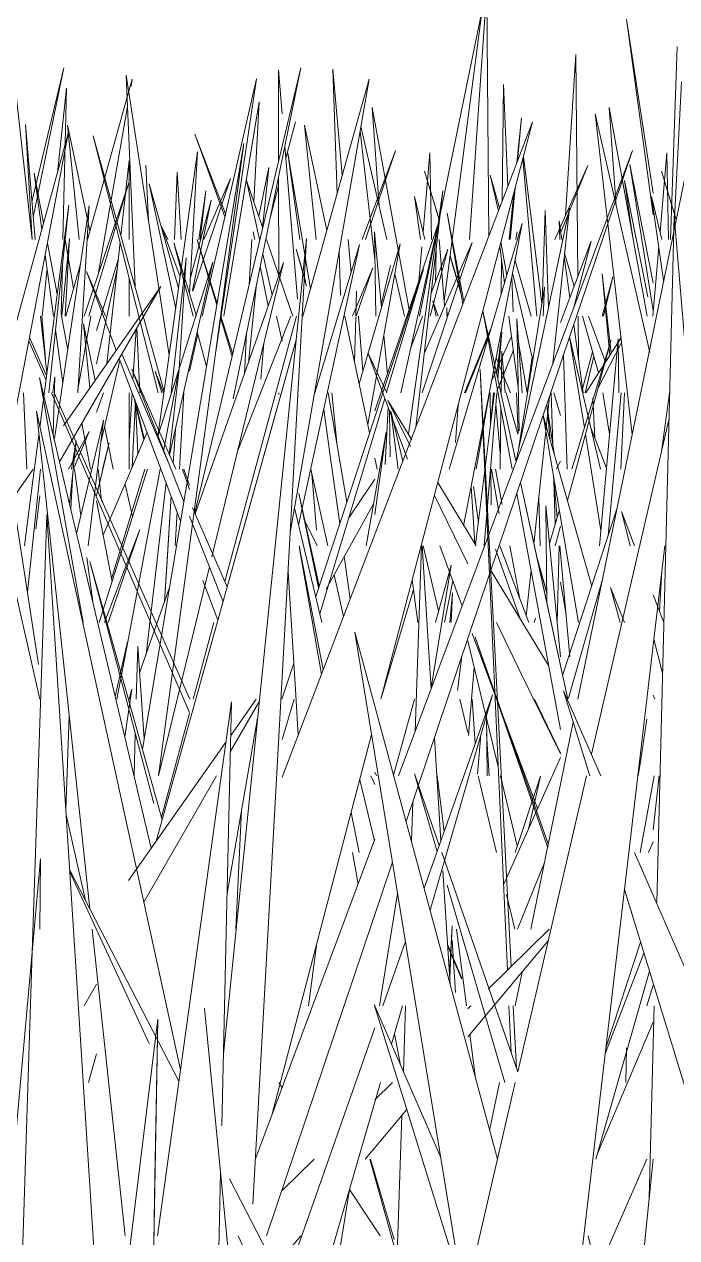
# Model space of a CAD drawing. Header units: millimetres. Extents: x -9575 to 27274, y -4387 to 11354.
# Drawn here: x -6169.52 to -6146.04, y 3072 to 3115.67 of the extents above; entities that cross this region are included whole.
import ezdxf

# ---------------------------------------------------------------- set-up
doc = ezdxf.new("R2010")
doc.units = ezdxf.units.MM
doc.layers.add('G-IMPT', color=8, linetype='Continuous', lineweight=9)

# ---------------------------------------------------------------- blocks, each defined once
blk = doc.blocks.new('Grass Array - 25_dwg-V14-North')
at = {"layer": 'G-IMPT'}
for p, q in [((-6153.49, 3107.931), (-6152.871, 3116.865)), ((-6152.798, 3108.05), (-6152.871, 3116.865)), ((-6165.528, 3106.217), (-6165.853, 3113.837)), ((-6164.302, 3103.758), (-6165.853, 3113.837)), ((-6160.364, 3114.024), (-6160.235, 3112.451)), ((-6160.364, 3114.024), (-6160.363, 3110.745)), ((-6158.072, 3110.235), (-6158.414, 3114.054)), ((-6158.26, 3109.559), (-6158.414, 3114.054)), ((-6161.065, 3112.881), (-6162.341, 3105.172)), ((-6162.341, 3105.172), (-6161.065, 3112.881)), ((-6161.065, 3112.881), (-6161.26, 3109.28)), ((-6164.484, 3102.449), (-6167.036, 3111.662)), ((-6164.702, 3102.413), (-6167.036, 3111.662)), ((-6162.3, 3108.739), (-6163.382, 3111.72)), ((-6162.276, 3108.844), (-6163.382, 3111.72)), ((-6160.139, 3111.288), (-6159.687, 3105.776)), ((-6165.747, 3110.767), (-6166.041, 3108.071)), ((-6165.747, 3110.767), (-6165.746, 3107.931)), ((-6165.046, 3108.593), (-6165.138, 3110.596)), ((-6164.012, 3110.346), (-6164.107, 3107.931)), ((-6164.012, 3110.346), (-6163.868, 3107.931)), ((-6161.082, 3108.761), (-6160.713, 3110.517)), ((-6160.941, 3108.35), (-6160.713, 3110.517)), ((-6147.722, 3110.619), (-6146.882, 3105.366)), ((-6147.722, 3110.619), (-6146.881, 3106.371)), ((-6167.365, 3105.172), (-6165.752, 3109.96)), ((-6167.192, 3105.172), (-6165.752, 3109.96)), ((-6164.069, 3105.43), (-6165.022, 3109.929)), ((-6163.965, 3106.177), (-6165.022, 3109.929)), ((-6163.449, 3106.068), (-6162.098, 3110.126)), ((-6163.054, 3107.931), (-6162.098, 3110.126)), ((-6160.363, 3110.195), (-6160.362, 3106.657)), ((-6152.41, 3109.068), (-6152.753, 3110.241)), ((-6152.455, 3108.95), (-6152.753, 3110.241)), ((-6163.54, 3106.559), (-6162.793, 3109.345)), ((-6163.461, 3106.093), (-6162.793, 3109.345)), ((-6149.899, 3109.059), (-6151.82, 3099.962)), ((-6150.884, 3105.634), (-6150.768, 3108.969)), ((-6150.656, 3105.472), (-6150.768, 3108.969)), ((-6149.899, 3109.059), (-6150.49, 3103.476)), ((-6150.246, 3107.931), (-6150.268, 3108.6)), ((-6150.174, 3107.931), (-6150.268, 3108.6)), ((-6161.222, 3107.931), (-6161.277, 3108.198)), ((-6156.667, 3105.462), (-6156.914, 3108.202)), ((-6156.87, 3105.172), (-6156.914, 3108.202)), ((-6156.897, 3101.76), (-6154.624, 3108.493)), ((-6155.968, 3102.413), (-6154.624, 3108.493)), ((-6166.068, 3107.826), (-6166.545, 3103.456)), ((-6161.333, 3107.931), (-6161.422, 3106.299)), ((-6157.757, 3106.728), (-6157.865, 3107.931)), ((-6157.464, 3102.736), (-6155.99, 3107.775)), ((-6157.153, 3101.267), (-6155.99, 3107.775)), ((-6155.196, 3102.413), (-6153.403, 3107.817)), ((-6155.119, 3103.843), (-6153.403, 3107.817)), ((-6152.23, 3106.366), (-6152.402, 3107.688)), ((-6152.152, 3106.629), (-6152.363, 3107.837)), ((-6149.111, 3107.862), (-6150.221, 3104.943)), ((-6149.111, 3107.862), (-6149.755, 3105.441)), ((-6159.384, 3106.394), (-6159.734, 3107.576)), ((-6159.363, 3106.246), (-6159.734, 3107.576)), ((-6158.136, 3105.919), (-6158.189, 3107.476)), ((-6154.909, 3105.172), (-6154.275, 3107.581)), ((-6154.874, 3105.989), (-6154.275, 3107.581)), ((-6149.881, 3105.836), (-6150.085, 3107.296)), ((-6149.729, 3106.236), (-6150.07, 3107.438)), ((-6160.736, 3105.536), (-6161.025, 3106.959)), ((-6156.333, 3106.985), (-6156.678, 3105.592)), ((-6151.27, 3105.172), (-6151.855, 3107.172)), ((-6165.745, 3106.546), (-6165.744, 3105.172)), ((-6151.214, 3103.577), (-6151.942, 3106.727)), ((-6161.454, 3103.489), (-6161.155, 3106.326)), ((-6157.586, 3105.172), (-6157.562, 3106.069)), ((-6151.716, 3100.451), (-6150.791, 3106.212)), ((-6150.838, 3105.172), (-6150.791, 3106.212)), ((-6154.814, 3105.724), (-6154.69, 3105.172)), ((-6154.814, 3105.724), (-6154.625, 3105.172)), ((-6154.625, 3105.172), (-6154.814, 3105.724)), ((-6157.629, 3103.521), (-6157.587, 3105.128)), ((-6157.331, 3103.189), (-6157.491, 3105.172)), ((-6155.61, 3104.032), (-6155.181, 3105.172)), ((-6151.742, 3102.614), (-6152.075, 3105.172)), ((-6151.593, 3102.413), (-6151.796, 3105.069)), ((-6151.707, 3101.036), (-6151.796, 3105.069)), ((-6148.847, 3103.127), (-6149.427, 3105.172)), ((-6148.597, 3103.515), (-6149.21, 3105.172)), ((-6167.154, 3102.584), (-6167.391, 3104.896)), ((-6166.97, 3102.848), (-6167.391, 3104.896)), ((-6165.608, 3102.877), (-6165.497, 3104.692)), ((-6165.365, 3102.413), (-6165.465, 3104.748)), ((-6153.676, 3102.413), (-6152.694, 3104.804)), ((-6153.639, 3102.413), (-6152.749, 3104.619)), ((-6149.402, 3102.413), (-6149.744, 3104.855)), ((-6161.516, 3104.56), (-6161.596, 3103.084)), ((-6156.451, 3103.08), (-6156.578, 3104.484)), ((-6151.415, 3102.413), (-6151.732, 3104.224)), ((-6149.36, 3101.143), (-6149.89, 3104.422)), ((-6148.775, 3099.654), (-6149.889, 3104.425)), ((-6149.308, 3102.413), (-6148.042, 3104.375)), ((-6148.874, 3102.569), (-6148.024, 3104.222)), ((-6148.812, 3096.895), (-6148.143, 3104.353)), ((-6148.115, 3102.413), (-6148.143, 3104.353)), ((-6152.335, 3103.907), (-6152.355, 3102.413)), ((-6152.355, 3102.413), (-6152.335, 3103.907)), ((-6152.335, 3103.907), (-6152.215, 3102.413)), ((-6149.984, 3099.654), (-6150.114, 3103.759)), ((-6165.743, 3102.413), (-6165.742, 3099.654)), ((-6165.742, 3100.666), (-6165.636, 3102.413)), ((-6165.641, 3099.725), (-6165.516, 3102.093)), ((-6165.434, 3100.212), (-6165.516, 3102.093)), ((-6160.361, 3102.413), (-6160.361, 3102.349)), ((-6152.742, 3101.259), (-6152.751, 3102.413)), ((-6150.618, 3102.266), (-6151.178, 3096.975)), ((-6150.499, 3100.544), (-6150.558, 3102.413)), ((-6150.221, 3101.588), (-6150.462, 3102.413)), ((-6156.533, 3099.833), (-6156.425, 3101.885)), ((-6156.349, 3100.105), (-6156.372, 3101.741)), ((-6153.903, 3101.973), (-6153.996, 3100.618)), ((-6152.362, 3101.867), (-6152.392, 3099.654)), ((-6152.392, 3099.654), (-6152.362, 3101.867)), ((-6166.313, 3099.654), (-6166.632, 3101.202)), ((-6148.763, 3097.45), (-6149.323, 3100.917)), ((-6150.374, 3099.654), (-6150.221, 3099.951)), ((-6166.736, 3098.51), (-6166.854, 3099.654)), ((-6159.171, 3099.493), (-6159.004, 3097.469)), ((-6152.718, 3098.378), (-6152.729, 3099.654)), ((-6150.407, 3097.682), (-6150.457, 3099.238)), ((-6150.946, 3096.895), (-6151.002, 3098.637)), ((-6150.337, 3094.136), (-6150.27, 3096.895)), ((-6151.28, 3096.011), (-6151.452, 3094.384)), ((-6150.018, 3094.433), (-6150.221, 3095.59))]:
    blk.add_line(p, q, dxfattribs=at)
blk = doc.blocks.new('Grass Array - Grass Array-440235-North')
blk.add_blockref('Grass Array - 25_dwg-V14-North', (0, 0))
blk = doc.blocks.new('Grass Array - 25_dwg-V33-North')
at = {"layer": 'G-IMPT'}
for p, q in [((-6152.926, 3099.764), (-6152.998, 3101.162)), ((-6152.943, 3099.654), (-6153.009, 3101.1))]:
    blk.add_line(p, q, dxfattribs=at)
blk = doc.blocks.new('Grass Array - 25_dwg-V35-North')
at = {"layer": 'G-IMPT'}
for p, q in [((-7321.326, 3099.764), (-7321.398, 3101.162)), ((-7321.343, 3099.654), (-7321.409, 3101.1))]:
    blk.add_line(p, q, dxfattribs=at)
blk = doc.blocks.new('Grass Array - Grass Array-440908-North')
for name, p in [('Grass Array - 25_dwg-V33-North', (0, 0)), ('Grass Array - 25_dwg-V35-North', (1168.4, 0)), ('Grass Array - 25_dwg-V35-North', (1168.4, 0))]:
    blk.add_blockref(name, p)
blk = doc.blocks.new('Grass Array - 25_dwg-V39-North')
at = {"layer": 'G-IMPT'}
for p, q in [((-6151.786, 3110.702), (-6151.623, 3112.304)), ((-6151.766, 3110.754), (-6151.623, 3112.304)), ((-6152.043, 3108.162), (-6151.895, 3109.62)), ((-6152.025, 3107.931), (-6151.856, 3109.77)), ((-6153.801, 3105.991), (-6154.194, 3107.312)), ((-6153.824, 3106.123), (-6154.19, 3107.339))]:
    blk.add_line(p, q, dxfattribs=at)
blk = doc.blocks.new('Grass Array - 25_dwg-V43-North')
at = {"layer": 'G-IMPT'}
for p, q in [((-6151.786, 3110.702), (-6151.623, 3112.304)), ((-6151.766, 3110.754), (-6151.623, 3112.304)), ((-6152.043, 3108.162), (-6151.895, 3109.62)), ((-6152.025, 3107.931), (-6151.856, 3109.77)), ((-6153.801, 3105.991), (-6154.194, 3107.312)), ((-6153.824, 3106.123), (-6154.19, 3107.339))]:
    blk.add_line(p, q, dxfattribs=at)
blk = doc.blocks.new('Grass Array - 25_dwg-V45-North')
at = {"layer": 'G-IMPT'}
for p, q in [((-6154.55, 3108.822), (-6153.041, 3116.187)), ((-6154.403, 3105.703), (-6153.041, 3116.187)), ((-6146.881, 3109.589), (-6147.84, 3115.854)), ((-6146.881, 3108.819), (-6147.84, 3115.854)), ((-6146.256, 3107.931), (-6146.016, 3114.861)), ((-6149.666, 3114.584), (-6150.038, 3108.803)), ((-6149.666, 3114.584), (-6149.598, 3106.58)), ((-6149.598, 3106.58), (-6149.666, 3114.584)), ((-6169.241, 3109.285), (-6168.093, 3114.105)), ((-6169.193, 3108.729), (-6168.093, 3114.105)), ((-6165.633, 3113.7), (-6167.246, 3107.931)), ((-6167.246, 3107.931), (-6165.633, 3113.7)), ((-6165.633, 3113.7), (-6165.677, 3113.449)), ((-6152.319, 3109.305), (-6152.268, 3113.505)), ((-6152.114, 3109.843), (-6152.268, 3113.505)), ((-6145.868, 3113.603), (-6146.142, 3108.225)), ((-6165.805, 3112.715), (-6166.86, 3106.671)), ((-6156.742, 3109.121), (-6156.993, 3112.679)), ((-6155.671, 3105.392), (-6156.993, 3112.679)), ((-6167.54, 3107.931), (-6167.959, 3112.037)), ((-6167.158, 3108.246), (-6167.959, 3112.037)), ((-6160.103, 3110.847), (-6159.758, 3112.163)), ((-6151.786, 3110.702), (-6151.623, 3112.304)), ((-6151.766, 3110.754), (-6151.623, 3112.304)), ((-6156.897, 3107.191), (-6157.431, 3111.82)), ((-6156.47, 3107.931), (-6157.4, 3111.997)), ((-6157.353, 3107.931), (-6156.155, 3111.134)), ((-6157.236, 3107.931), (-6156.155, 3111.134)), ((-6155.167, 3108.198), (-6154.919, 3111.048)), ((-6154.861, 3107.931), (-6154.919, 3111.048)), ((-6151.58, 3110.823), (-6151.066, 3105.172)), ((-6151.556, 3110.912), (-6150.888, 3105.609)), ((-6150.888, 3105.609), (-6151.556, 3110.912)), ((-6154.585, 3108.651), (-6155.108, 3110.39)), ((-6154.588, 3108.638), (-6155.108, 3110.39)), ((-6150.427, 3107.931), (-6149.241, 3110.587)), ((-6150.221, 3108.151), (-6149.241, 3110.587)), ((-6160.677, 3108.663), (-6160.363, 3109.858)), ((-6147.61, 3107.981), (-6147.918, 3110.043)), ((-6147.078, 3105.866), (-6147.918, 3110.043)), ((-6163.23, 3107.931), (-6162.982, 3109.678)), ((-6163.182, 3107.931), (-6162.982, 3109.678)), ((-6155.252, 3107.931), (-6155.476, 3109.479)), ((-6155.102, 3107.931), (-6155.476, 3109.479)), ((-6152.066, 3107.931), (-6151.895, 3109.62)), ((-6152.025, 3107.931), (-6151.856, 3109.77)), ((-6167.885, 3107.957), (-6168.17, 3105.172)), ((-6167.885, 3107.957), (-6168.041, 3105.172)), ((-6167.741, 3106.159), (-6168.041, 3107.931)), ((-6155.32, 3106.431), (-6155.213, 3107.661)), ((-6155.298, 3105.172), (-6154.732, 3107.931)), ((-6154.388, 3105.534), (-6154.59, 3107.931)), ((-6166.913, 3104.65), (-6166.131, 3107.246)), ((-6154.721, 3106.393), (-6154.691, 3107.583)), ((-6153.801, 3105.991), (-6154.194, 3107.312)), ((-6153.824, 3106.123), (-6154.19, 3107.339)), ((-6152.36, 3105.929), (-6152.344, 3107.24)), ((-6167.492, 3107.049), (-6168.017, 3105.172)), ((-6168.017, 3105.172), (-6167.492, 3107.049)), ((-6166.913, 3103.451), (-6166.174, 3106.856)), ((-6155.839, 3105.172), (-6156.185, 3106.685)), ((-6151.923, 3105.32), (-6151.975, 3106.554)), ((-6148.391, 3103.834), (-6148.722, 3106.69)), ((-6148.44, 3103.758), (-6148.722, 3106.69)), ((-6148.716, 3105.172), (-6148.335, 3106.583)), ((-6148.671, 3105.172), (-6148.335, 3106.583)), ((-6167.122, 3105.172), (-6167.585, 3102.52)), ((-6149.587, 3105.172), (-6149.574, 3103.639)), ((-6149.574, 3103.639), (-6149.587, 3105.172)), ((-6161.002, 3102.902), (-6160.895, 3104.197)), ((-6152.695, 3102.851), (-6151.981, 3104.45)), ((-6152.508, 3102.463), (-6151.914, 3103.939)), ((-6149.423, 3102.557), (-6149.063, 3103.888)), ((-6152.018, 3102.413), (-6152.536, 3103.67)), ((-6151.244, 3103.708), (-6151.415, 3102.415)), ((-6149.328, 3102.413), (-6149.016, 3103.723)), ((-6152.742, 3101.26), (-6152.625, 3102.413)), ((-6152.547, 3101.992), (-6152.385, 3100.23)), ((-6151.749, 3100.925), (-6152.171, 3102.413)), ((-6151.739, 3100.951), (-6151.801, 3102.413)), ((-6148.984, 3100.786), (-6149.058, 3102.212)), ((-6148.451, 3100.92), (-6148.701, 3102.413)), ((-6149.124, 3101.15), (-6148.561, 3099.696))]:
    blk.add_line(p, q, dxfattribs=at)
blk = doc.blocks.new('Grass Array - Grass Array-V47-North')
for name in ['Grass Array - 25_dwg-V45-North', 'Grass Array - 25_dwg-V39-North', 'Grass Array - 25_dwg-V39-North', 'Grass Array - 25_dwg-V43-North']:
    blk.add_blockref(name, (0, 0))
blk = doc.blocks.new('Grass Array - 25_dwg-V50-North')
at = {"layer": 'G-IMPT'}
for p, q in [((-6146.973, 3104.17), (-6144.511, 3116.187)), ((-6169.236, 3107.931), (-6170.09, 3115.61)), ((-6163.378, 3098.083), (-6159.563, 3114.105)), ((-6162.001, 3102.192), (-6159.563, 3114.105)), ((-6167.994, 3113.373), (-6168.322, 3110.328)), ((-6167.994, 3113.373), (-6168.125, 3107.931)), ((-6163.117, 3105.172), (-6161.162, 3113.705)), ((-6162.625, 3103.891), (-6161.162, 3113.705)), ((-6157.103, 3113.7), (-6159.941, 3097.439)), ((-6157.103, 3113.7), (-6159.487, 3105.172)), ((-6159.487, 3105.172), (-6157.103, 3113.7)), ((-6148.212, 3109.121), (-6148.463, 3112.679)), ((-6147.1, 3105.172), (-6148.463, 3112.679)), ((-6169.234, 3107.931), (-6169.479, 3112.067)), ((-6169.125, 3107.931), (-6169.479, 3112.067)), ((-6159.01, 3107.931), (-6159.429, 3112.037)), ((-6158.628, 3108.246), (-6159.429, 3112.037)), ((-6156.684, 3091.377), (-6151.228, 3112.163)), ((-6155.507, 3100.956), (-6151.228, 3112.163)), ((-6147.642, 3100.905), (-6148.973, 3112.449)), ((-6147.008, 3103.859), (-6148.973, 3112.449)), ((-6178.433, 3073.653), (-6167.934, 3111.737)), ((-6170.108, 3100.295), (-6167.934, 3111.737)), ((-6165.266, 3089.58), (-6161.613, 3111.385)), ((-6163.139, 3100.092), (-6161.613, 3111.385)), ((-6164.707, 3100.849), (-6163.282, 3111.083)), ((-6163.573, 3105.978), (-6163.282, 3111.083)), ((-6159.211, 3106.159), (-6160.034, 3111.029)), ((-6159.6, 3107.931), (-6160.034, 3111.029)), ((-6152.773, 3095.88), (-6147.625, 3111.134)), ((-6151.804, 3099.962), (-6147.625, 3111.134)), ((-6146.636, 3108.198), (-6146.389, 3111.048)), ((-6146.331, 3107.931), (-6146.389, 3111.048)), ((-6168.887, 3108.28), (-6169.165, 3110.314)), ((-6168.822, 3108.515), (-6169.165, 3110.314)), ((-6146.055, 3108.651), (-6146.578, 3110.39)), ((-6146.058, 3108.638), (-6146.578, 3110.39)), ((-6161.051, 3107.931), (-6161.524, 3110.052)), ((-6160.937, 3108.336), (-6161.524, 3110.052)), ((-6155.693, 3100.922), (-6154.452, 3109.678)), ((-6155.423, 3101.175), (-6154.452, 3109.678)), ((-6146.507, 3106.444), (-6146.946, 3109.479)), ((-6146.572, 3107.931), (-6146.946, 3109.479)), ((-6168.956, 3101.165), (-6167.915, 3109.161)), ((-6168.636, 3102.413), (-6167.915, 3109.161)), ((-6168.427, 3100.759), (-6167.182, 3109.137)), ((-6167.591, 3102.413), (-6167.182, 3109.137)), ((-6153.699, 3105.692), (-6154.298, 3108.87)), ((-6153.734, 3105.6), (-6154.298, 3108.87)), ((-6146.754, 3084.079), (-6146.131, 3108.781)), ((-6145.677, 3103.376), (-6146.131, 3108.781)), ((-6163.908, 3106.583), (-6164.592, 3108.415)), ((-6164.357, 3107.931), (-6164.592, 3108.415)), ((-6154.223, 3099.654), (-6151.598, 3108.496)), ((-6153.71, 3097.625), (-6151.598, 3108.496)), ((-6151.829, 3107.931), (-6151.778, 3108.2)), ((-6151.778, 3108.2), (-6151.825, 3107.931)), ((-6168.333, 3105.955), (-6168.683, 3107.791)), ((-6163.325, 3105.172), (-6164.139, 3107.8)), ((-6163.442, 3105.172), (-6164.139, 3107.8)), ((-6162.589, 3105.558), (-6163.299, 3107.931)), ((-6162.578, 3105.624), (-6163.291, 3107.931)), ((-6159.355, 3107.957), (-6162.353, 3078.615)), ((-6159.854, 3105.172), (-6160.798, 3107.931)), ((-6159.355, 3107.957), (-6159.957, 3097.154)), ((-6159.644, 3097.642), (-6157.451, 3107.745)), ((-6159.057, 3102.413), (-6157.451, 3107.745)), ((-6146.899, 3105.172), (-6146.683, 3107.661)), ((-6168.461, 3105.172), (-6168.763, 3107.375)), ((-6163.691, 3107.265), (-6164.229, 3102.413)), ((-6163.691, 3107.265), (-6163.943, 3103.265)), ((-6163.943, 3103.265), (-6163.691, 3107.265)), ((-6160.602, 3105.917), (-6160.934, 3107.405)), ((-6168.694, 3106.875), (-6168.878, 3105.172)), ((-6168.148, 3106.982), (-6168.191, 3105.212)), ((-6164.72, 3100.806), (-6162.728, 3107.11)), ((-6164.29, 3100.162), (-6162.728, 3107.11)), ((-6163.363, 3098.048), (-6160.189, 3107.095)), ((-6162.767, 3096.505), (-6160.189, 3107.095)), ((-6159.029, 3095.078), (-6155.146, 3106.862)), ((-6157.7, 3105.172), (-6156.976, 3106.902)), ((-6157.572, 3105.172), (-6156.976, 3106.902)), ((-6156.477, 3102.434), (-6155.146, 3106.862)), ((-6166.592, 3105.172), (-6167.279, 3106.774)), ((-6166.21, 3103.937), (-6167.279, 3106.774)), ((-6168.249, 3099.925), (-6164.609, 3106.23)), ((-6168.106, 3101.219), (-6164.609, 3106.23)), ((-6168.701, 3103.125), (-6168.929, 3105.172)), ((-6168.757, 3103.628), (-6168.889, 3105.172)), ((-6167.952, 3103.96), (-6168.183, 3105.172)), ((-6162.037, 3103.713), (-6162.459, 3105.122)), ((-6162.016, 3103.804), (-6162.438, 3105.172)), ((-6162.297, 3095.62), (-6159.726, 3105.172)), ((-6161.835, 3100.334), (-6159.925, 3105.172)), ((-6160.235, 3104.268), (-6160.436, 3105.172)), ((-6157.089, 3100.964), (-6157.978, 3105.172)), ((-6154.293, 3105.172), (-6154.312, 3105.466)), ((-6154.312, 3105.172), (-6154.312, 3105.466)), ((-6153.009, 3105.361), (-6151.953, 3099.654)), ((-6153.009, 3105.361), (-6151.83, 3099.962)), ((-6151.83, 3099.962), (-6153.009, 3105.361)), ((-6168.13, 3102.758), (-6168.394, 3104.683)), ((-6162.959, 3103.352), (-6163.291, 3104.606)), ((-6168.736, 3102.859), (-6169.35, 3104.282)), ((-6168.715, 3103.016), (-6169.328, 3104.399)), ((-6164.772, 3086.271), (-6159.728, 3104.311)), ((-6163.573, 3103.183), (-6163.268, 3104.516)), ((-6159.728, 3104.311), (-6160.316, 3102.208)), ((-6152.515, 3103.101), (-6152.332, 3104.585)), ((-6152.472, 3102.902), (-6152.332, 3104.585)), ((-6149.971, 3098.533), (-6148.4, 3104.315)), ((-6149.81, 3099.654), (-6148.4, 3104.315)), ((-6146.973, 3104.17), (-6149.594, 3091.377)), ((-6164.326, 3099.887), (-6166.007, 3103.809)), ((-6155.73, 3100.019), (-6157.155, 3103.844)), ((-6156.467, 3102.413), (-6157.155, 3103.844)), ((-6166.756, 3100.665), (-6166.078, 3103.587)), ((-6163.892, 3097.785), (-6166.1, 3103.647)), ((-6164.505, 3100.305), (-6163.933, 3103.349)), ((-6164.301, 3100.186), (-6163.933, 3103.349)), ((-6164.946, 3086.025), (-6168.971, 3102.964)), ((-6167.399, 3094.136), (-6168.971, 3102.964)), ((-6168.491, 3102.413), (-6168.42, 3102.986)), ((-6168.484, 3100.915), (-6168.42, 3102.986)), ((-6165.647, 3103.254), (-6163.775, 3098.482)), ((-6165.647, 3103.254), (-6164.067, 3099.654)), ((-6164.067, 3099.654), (-6165.647, 3103.254)), ((-6164.511, 3102.413), (-6164.813, 3103.184)), ((-6164.562, 3102.413), (-6164.813, 3103.184)), ((-6152.773, 3095.88), (-6153.106, 3103.246)), ((-6152.584, 3093.163), (-6153.106, 3103.246)), ((-6169.544, 3102.413), (-6169.43, 3099.654)), ((-6163.573, 3090.903), (-6168.543, 3102.413)), ((-6167.281, 3099.777), (-6168.448, 3102.413)), ((-6166.913, 3101.713), (-6166.661, 3102.413)), ((-6165.22, 3100.717), (-6165.592, 3102.298)), ((-6165.198, 3100.768), (-6165.541, 3102.163)), ((-6164.772, 3086.271), (-6160.316, 3102.208)), ((-6163.934, 3099.654), (-6163.776, 3102.413)), ((-6157.912, 3098.469), (-6158.578, 3102.413)), ((-6158.252, 3100.497), (-6158.447, 3102.413)), ((-6158.24, 3096.568), (-6156.545, 3102.206)), ((-6155.621, 3100.479), (-6156.429, 3102.136)), ((-6155.565, 3100.712), (-6156.429, 3102.136)), ((-6153.275, 3096.932), (-6152.6, 3102.413)), ((-6152.792, 3102.352), (-6153.26, 3099.654)), ((-6152.969, 3096.895), (-6152.512, 3102.413)), ((-6148.504, 3097.265), (-6148.035, 3102.413)), ((-6148.046, 3099.654), (-6147.917, 3102.413)), ((-6146.566, 3100.363), (-6146.3, 3102.413)), ((-6168.04, 3092.058), (-6169.083, 3101.744)), ((-6163.895, 3078.043), (-6169.083, 3101.744)), ((-6158.495, 3100.057), (-6158.74, 3101.805)), ((-6156.058, 3099.654), (-6156.324, 3101.748)), ((-6155.893, 3099.946), (-6156.324, 3101.748)), ((-6150.847, 3101.587), (-6149.571, 3094.136)), ((-6150.843, 3101.597), (-6149.094, 3095.454)), ((-6149.094, 3095.454), (-6150.843, 3101.597)), ((-6150.452, 3100.221), (-6150.707, 3101.976)), ((-6150.591, 3100.711), (-6150.707, 3101.976)), ((-6167.633, 3097.332), (-6166.663, 3101.423)), ((-6167.129, 3099.654), (-6167.447, 3101.315)), ((-6167.22, 3096.895), (-6166.663, 3101.423)), ((-6147.855, 3094.802), (-6146.316, 3101.44)), ((-6169.303, 3098.505), (-6168.992, 3100.894)), ((-6167.925, 3099.654), (-6167.178, 3101.018)), ((-6167.82, 3099.654), (-6167.645, 3100.674)), ((-6167.753, 3099.654), (-6167.645, 3100.674)), ((-6167.747, 3099.654), (-6167.178, 3101.018)), ((-6166.677, 3097.286), (-6165.101, 3100.995)), ((-6164.08, 3101.098), (-6164.158, 3099.86)), ((-6164.158, 3099.86), (-6164.08, 3101.098)), ((-6155.507, 3100.956), (-6160.235, 3088.575)), ((-6157.214, 3096.895), (-6156.496, 3100.989)), ((-6156.897, 3098.028), (-6156.496, 3100.989)), ((-6166.913, 3098.699), (-6166.459, 3100.611)), ((-6166.699, 3099.654), (-6166.459, 3100.611)), ((-6163.139, 3100.092), (-6164.689, 3088.618)), ((-6158.495, 3100.057), (-6158.165, 3097.701)), ((-6156.812, 3099.654), (-6156.897, 3100.054)), ((-6151.804, 3099.962), (-6156.047, 3088.618)), ((-6170.251, 3098.146), (-6169.199, 3099.654)), ((-6169.003, 3092.635), (-6170.086, 3099.654)), ((-6169.404, 3095.233), (-6168.931, 3099.654)), ((-6167.886, 3098.4), (-6167.755, 3099.635)), ((-6167.846, 3098.228), (-6167.766, 3099.533)), ((-6167.477, 3097.989), (-6167.705, 3099.654)), ((-6167.281, 3099.777), (-6163.56, 3091.377)), ((-6166.827, 3094.136), (-6165.084, 3099.654)), ((-6166.378, 3095.719), (-6165.181, 3099.654)), ((-6165.794, 3093.442), (-6164.627, 3099.654)), ((-6163.573, 3098.931), (-6163.819, 3099.654)), ((-6163.573, 3099.09), (-6163.775, 3099.654)), ((-6158.592, 3096.895), (-6159.207, 3099.654)), ((-6152.432, 3098.057), (-6152.707, 3099.654)), ((-6152.321, 3098.392), (-6152.56, 3099.654)), ((-6150.336, 3097.916), (-6150.471, 3099.394)), ((-6165.888, 3099.11), (-6165.62, 3097.959)), ((-6165.136, 3092.992), (-6164.417, 3099.18)), ((-6157.838, 3097.907), (-6156.897, 3099.296)), ((-6153.252, 3096.895), (-6154.636, 3099.178)), ((-6153.304, 3096.98), (-6153.433, 3099.051)), ((-6153.175, 3097.742), (-6153.355, 3099.031)), ((-6151.659, 3099.18), (-6150.74, 3094.973)), ((-6149.955, 3091.377), (-6151.659, 3099.18)), ((-6169.303, 3098.505), (-6169.513, 3096.895)), ((-6169.102, 3097.508), (-6168.953, 3098.706)), ((-6166.913, 3098.523), (-6166.359, 3095.62)), ((-6164.471, 3094.888), (-6164.232, 3098.687)), ((-6164.232, 3098.687), (-6164.367, 3096.539)), ((-6159.633, 3098.781), (-6158.927, 3095.388)), ((-6159.633, 3098.781), (-6158.903, 3095.459)), ((-6158.903, 3095.459), (-6159.633, 3098.781)), ((-6153.559, 3096.253), (-6154.759, 3098.712)), ((-6151.792, 3098.784), (-6150.221, 3090.285)), ((-6168.958, 3091.377), (-6170.507, 3098.197)), ((-6164.091, 3096.895), (-6164.021, 3098.127)), ((-6163.458, 3098.264), (-6162.212, 3095.426)), ((-6162.212, 3095.426), (-6163.458, 3098.264)), ((-6158.803, 3094.136), (-6159.796, 3098.273)), ((-6158.653, 3095.338), (-6156.948, 3098.414)), ((-6150.221, 3092.904), (-6150.748, 3098.343)), ((-6150.712, 3094.843), (-6150.748, 3098.343)), ((-6150.617, 3096.988), (-6150.261, 3098.166)), ((-6149.616, 3093.849), (-6148.188, 3098.238)), ((-6147.551, 3096.895), (-6148.023, 3098.135)), ((-6147.709, 3096.895), (-6148.023, 3098.135)), ((-6169.23, 3082.278), (-6168.705, 3098.024)), ((-6168.133, 3089.081), (-6168.705, 3098.024)), ((-6163.573, 3097.968), (-6162.363, 3094.885)), ((-6159.458, 3097.874), (-6158.981, 3096.895)), ((-6150.416, 3096.895), (-6150.221, 3097.613)), ((-6166.631, 3094.136), (-6165.363, 3097.493)), ((-6166.498, 3094.136), (-6165.363, 3097.493)), ((-6161.292, 3073.205), (-6159.957, 3097.154)), ((-6158.756, 3092.449), (-6159.624, 3096.895)), ((-6158.82, 3092.28), (-6159.607, 3096.807)), ((-6155.451, 3090.211), (-6155.221, 3096.895)), ((-6154.872, 3091.76), (-6155.2, 3096.895)), ((-6154.606, 3094.563), (-6155.163, 3096.895)), ((-6153.76, 3094.732), (-6154.566, 3096.895)), ((-6151.687, 3094.313), (-6152.559, 3096.78)), ((-6151.357, 3094.136), (-6152.408, 3096.895)), ((-6152.2, 3048), (-6146.466, 3096.895)), ((-6151.677, 3094.976), (-6152.039, 3096.895)), ((-6149.879, 3092.904), (-6150.243, 3096.895)), ((-6167.052, 3094.89), (-6167.271, 3096.485)), ((-6164.556, 3087.045), (-6167.16, 3096.336)), ((-6164.855, 3087.631), (-6167.16, 3096.336)), ((-6164.471, 3094.888), (-6164.367, 3096.539)), ((-6158.24, 3096.568), (-6158.878, 3094.448)), ((-6157.999, 3096.518), (-6157.785, 3094.992)), ((-6150.716, 3095.223), (-6151.083, 3096.542)), ((-6150.716, 3095.201), (-6151.069, 3096.48)), ((-6162.856, 3096.14), (-6164.687, 3088.618)), ((-6159.748, 3091.525), (-6160.024, 3095.96)), ((-6152.773, 3095.88), (-6155.775, 3086.976)), ((-6154.874, 3091.796), (-6154.156, 3096.207)), ((-6154.723, 3094.136), (-6154.156, 3096.207)), ((-6152.773, 3095.88), (-6152.132, 3081.629)), ((-6150.649, 3092.6), (-6152.734, 3096.041)), ((-6146.652, 3094.537), (-6146.57, 3096.006)), ((-6163.087, 3095.649), (-6162.549, 3094.221)), ((-6158.026, 3094.359), (-6158.362, 3095.863)), ((-6155.358, 3094.136), (-6155.554, 3095.682)), ((-6154.097, 3095.636), (-6154.389, 3094.136)), ((-6149.935, 3091.422), (-6148.7, 3095.738)), ((-6165.367, 3092.334), (-6164.291, 3095.4)), ((-6156.68, 3091.377), (-6155.508, 3095.324)), ((-6154.204, 3094.136), (-6154.11, 3095.211)), ((-6154.156, 3094.136), (-6154.11, 3095.211)), ((-6148.071, 3094.136), (-6148.42, 3095.405)), ((-6147.917, 3094.138), (-6148.42, 3095.405)), ((-6146.5, 3094.136), (-6146.881, 3095.136)), ((-6149.955, 3091.377), (-6150.74, 3094.973)), ((-6147.855, 3094.802), (-6149.107, 3089.401)), ((-6163.439, 3091.377), (-6162.696, 3094.136)), ((-6151.618, 3092.275), (-6152.526, 3094.136)), ((-6151.123, 3094.293), (-6151.166, 3094.136)), ((-6153.677, 3069.687), (-6157.618, 3093.796)), ((-6155.434, 3085.715), (-6157.618, 3093.796)), ((-6153.393, 3093.747), (-6151.044, 3087.442)), ((-6149.616, 3093.849), (-6150.142, 3092.232)), ((-6165.8, 3093.442), (-6166.242, 3091.479)), ((-6165.794, 3093.442), (-6166.182, 3091.377)), ((-6165.487, 3091.377), (-6165.433, 3093.293)), ((-6165.203, 3089.959), (-6165.433, 3093.293)), ((-6153.003, 3091.186), (-6153.559, 3093.485)), ((-6153.291, 3093.609), (-6150.659, 3086.175)), ((-6153.291, 3093.609), (-6150.681, 3086.069)), ((-6146.546, 3092.317), (-6146.858, 3093.546)), ((-6153.767, 3092.931), (-6153.92, 3091.692)), ((-6151.995, 3081.764), (-6152.584, 3093.163)), ((-6160.249, 3091.377), (-6159.82, 3092.679)), ((-6153.533, 3090.075), (-6153.329, 3092.536)), ((-6168.04, 3092.058), (-6167.154, 3083.832)), ((-6151.618, 3092.275), (-6150.221, 3089.41)), ((-6165.895, 3090.021), (-6165.647, 3091.747)), ((-6165.744, 3091.377), (-6165.647, 3091.747)), ((-6159.748, 3091.525), (-6159.658, 3090.086)), ((-6155.126, 3084.575), (-6152.67, 3091.542)), ((-6154.911, 3083.786), (-6152.67, 3091.542)), ((-6149.169, 3088.618), (-6150.108, 3091.686)), ((-6148.764, 3088.618), (-6150.108, 3091.686)), ((-6146.822, 3091.377), (-6146.881, 3091.526)), ((-6164.723, 3072.065), (-6162.061, 3091.289)), ((-6162.24, 3083.515), (-6162.061, 3091.289)), ((-6162.103, 3089.487), (-6161.056, 3091.307)), ((-6162.089, 3090.078), (-6161.173, 3091.377)), ((-6159.801, 3091.377), (-6160.235, 3089.932)), ((-6156.225, 3088.642), (-6155.477, 3091.377)), ((-6153.559, 3090.183), (-6153.844, 3091.377)), ((-6153.395, 3091.377), (-6153.291, 3089.782)), ((-6153.003, 3091.186), (-6152.461, 3088.942)), ((-6150.221, 3089.436), (-6151.155, 3091.377)), ((-6168.026, 3087.404), (-6167.902, 3090.777)), ((-6164.581, 3087.134), (-6163.573, 3090.879)), ((-6161.119, 3090.697), (-6162.22, 3084.387)), ((-6152.864, 3088.618), (-6152.883, 3090.879)), ((-6147.333, 3089.211), (-6147.115, 3090.66)), ((-6149.762, 3090.555), (-6151.289, 3083.1)), ((-6165.772, 3084.853), (-6162.263, 3089.831)), ((-6165.564, 3088.628), (-6165.522, 3090.15)), ((-6160.611, 3076.416), (-6157.016, 3090.112)), ((-6154.522, 3086.289), (-6154.759, 3089.991)), ((-6153.203, 3088.693), (-6153.086, 3090.104)), ((-6152.877, 3090.147), (-6152.781, 3088.618)), ((-6168.133, 3089.081), (-6166.57, 3064.652)), ((-6150.221, 3089.286), (-6152.255, 3084.729)), ((-6147.333, 3089.211), (-6147.422, 3088.618)), ((-6165.215, 3084.075), (-6162.603, 3088.618)), ((-6156.919, 3086.288), (-6157.445, 3088.479)), ((-6157.047, 3088.618), (-6156.897, 3088.315)), ((-6156.838, 3088.618), (-6156.897, 3088.758)), ((-6156.841, 3088.618), (-6156.897, 3088.753)), ((-6154.658, 3085.905), (-6155.476, 3088.695)), ((-6154.582, 3086.118), (-6155.476, 3088.695)), ((-6154.657, 3088.618), (-6154.404, 3086.624)), ((-6152.525, 3085.859), (-6153.185, 3088.618)), ((-6152.383, 3088.618), (-6151.774, 3086.1)), ((-6151.854, 3085.859), (-6150.936, 3088.617)), ((-6149.289, 3088.618), (-6151.757, 3077.969)), ((-6151.375, 3086.701), (-6150.936, 3088.617)), ((-6147.35, 3085.859), (-6146.853, 3088.618)), ((-6146.881, 3086.684), (-6146.668, 3088.618)), ((-6155.539, 3087.678), (-6155.587, 3086.279)), ((-6167.314, 3084.141), (-6168.014, 3087.223)), ((-6161.696, 3087.391), (-6161.903, 3083.1)), ((-6157.752, 3087.309), (-6157.469, 3085.859)), ((-6156.897, 3086.346), (-6161.201, 3074.84)), ((-6157.506, 3084.719), (-6157.704, 3085.859)), ((-6152.992, 3081.53), (-6154.493, 3085.859)), ((-6146.776, 3084.079), (-6147.556, 3085.859)), ((-6147.055, 3085.859), (-6146.881, 3086.249)), ((-6169.23, 3082.278), (-6168.932, 3085.641)), ((-6168.955, 3083.1), (-6168.932, 3085.641)), ((-6156.266, 3085.522), (-6160.804, 3072.065)), ((-6155.434, 3085.715), (-6152.491, 3074.823)), ((-6151.764, 3083.1), (-6150.796, 3085.507)), ((-6163.951, 3077.637), (-6167.888, 3085.251)), ((-6165.025, 3078.988), (-6167.883, 3085.17)), ((-6154.191, 3081.115), (-6154.453, 3085.206)), ((-6152.217, 3077.582), (-6154.301, 3084.689)), ((-6145.374, 3076.228), (-6147.916, 3084.528)), ((-6156.739, 3080.341), (-6156.08, 3084.387)), ((-6151.866, 3083.1), (-6152.165, 3084.352)), ((-6146.776, 3084.079), (-6145.428, 3081.001)), ((-6162.24, 3083.515), (-6162.412, 3076.03)), ((-6154.215, 3081.482), (-6154.122, 3083.22)), ((-6154.206, 3081.348), (-6154.122, 3083.22)), ((-6167.076, 3083.1), (-6165.887, 3072.065)), ((-6153.957, 3083.1), (-6153.607, 3080.341)), ((-6152.828, 3080.948), (-6150.63, 3083.1)), ((-6159.293, 3080.341), (-6158.985, 3082.61)), ((-6156.619, 3080.341), (-6155.799, 3082.667)), ((-6154.283, 3082.554), (-6153.77, 3081.336)), ((-6153.777, 3081.319), (-6154.281, 3082.519)), ((-6154.116, 3082.712), (-6153.996, 3080.83)), ((-6153.559, 3079.229), (-6150.665, 3082.682)), ((-6148.584, 3078.836), (-6147.337, 3082.637)), ((-6169.23, 3082.278), (-6171.403, 3058.27)), ((-6170.288, 3049.993), (-6169.23, 3082.278)), ((-6148.605, 3078.652), (-6147.214, 3082.236)), ((-6152.992, 3081.53), (-6151.757, 3077.969)), ((-6151.604, 3081.561), (-6151.854, 3080.341)), ((-6147.701, 3079.195), (-6147.016, 3081.59)), ((-6167.363, 3080.341), (-6166.913, 3081.123)), ((-6147.106, 3080.341), (-6146.881, 3081.092)), ((-6163.03, 3080.255), (-6159.894, 3048.286)), ((-6153.766, 3070.228), (-6156.928, 3080.399)), ((-6154.527, 3074.882), (-6156.928, 3080.399)), ((-6155.906, 3080.341), (-6156.304, 3078.965)), ((-6155.792, 3080.341), (-6155.873, 3077.976)), ((-6153.559, 3080.232), (-6153.447, 3080.341)), ((-6152.074, 3080.341), (-6151.999, 3078.666)), ((-6151.805, 3078.108), (-6151.921, 3080.341)), ((-6147.022, 3073.441), (-6146.848, 3080.341)), ((-6164.717, 3079.869), (-6168.598, 3048)), ((-6165.281, 3048), (-6164.717, 3079.869)), ((-6164.717, 3079.869), (-6164.818, 3074.178)), ((-6148.893, 3075.032), (-6146.881, 3079.762)), ((-6160.159, 3070.302), (-6156.897, 3079.553)), ((-6156.195, 3079.341), (-6155.974, 3078.207)), ((-6153.478, 3079.325), (-6153.275, 3077.725)), ((-6147.701, 3079.195), (-6148.953, 3074.823)), ((-6147.849, 3078.836), (-6147.866, 3077.582)), ((-6167.202, 3077.582), (-6166.913, 3078.614)), ((-6167.202, 3077.582), (-6166.913, 3078.614)), ((-6160.356, 3077.582), (-6160.235, 3077.399)), ((-6156.703, 3077.582), (-6159.095, 3069.306)), ((-6151.847, 3077.582), (-6158.243, 3049.993)), ((-6156.265, 3077.582), (-6156.897, 3076.963)), ((-6152.419, 3077.582), (-6152.772, 3075.863)), ((-6157.25, 3074.823), (-6155.751, 3076.613)), ((-6155.928, 3076.402), (-6156.317, 3065.114)), ((-6159.082, 3074.823), (-6160.235, 3073.695)), ((-6155.119, 3067.798), (-6157.081, 3074.823)), ((-6156.21, 3071.936), (-6157.052, 3074.823)), ((-6149.099, 3070.301), (-6147.109, 3074.823)), ((-6146.883, 3074.823), (-6147.716, 3066.547)), ((-6165.281, 3048), (-6164.818, 3074.178)), ((-6162.451, 3074.351), (-6162.884, 3055.511)), ((-6155.586, 3061.456), (-6162.133, 3074.119)), ((-6158.801, 3067.674), (-6157.813, 3073.741)), ((-6157.814, 3073.738), (-6156.707, 3072.065)), ((-6161.823, 3072.065), (-6156.031, 3059.536)), ((-6160.235, 3071.261), (-6159.562, 3072.065)), ((-6148.909, 3070.732), (-6149.228, 3072.065))]:
    blk.add_line(p, q, dxfattribs=at)
blk = doc.blocks.new('Grass Array - Grass Array-V52-North')
for name, p in [('Grass Array - 25_dwg-V50-North', (0, 0)), ('Grass Array - 25_dwg-V35-North', (1168.4, 0)), ('Grass Array - 25_dwg-V35-North', (1168.4, 0)), ('Grass Array - 25_dwg-V35-North', (1168.4, 0))]:
    blk.add_blockref(name, p)
blk = doc.blocks.new('Grass Array - Grass Array-V53-North')
blk.add_blockref('Grass Array - 25_dwg-V35-North', (1168.4, 0))
blk.add_blockref('Grass Array - 25_dwg-V35-North', (1168.4, 0))
blk.add_blockref('Grass Array - 25_dwg-V35-North', (1168.4, 0))
blk.add_blockref('Grass Array - 25_dwg-V35-North', (1168.4, 0))

msp = doc.modelspace()

# ---------------------------------------------------------------- block references
for name in ['Grass Array - Grass Array-V47-North', 'Grass Array - Grass Array-V52-North', 'Grass Array - Grass Array-440235-North', 'Grass Array - Grass Array-440908-North', 'Grass Array - Grass Array-V53-North', 'Grass Array - Grass Array-V53-North']:
    msp.add_blockref(name, (0, 0))

doc.saveas('drawing.dxf')
